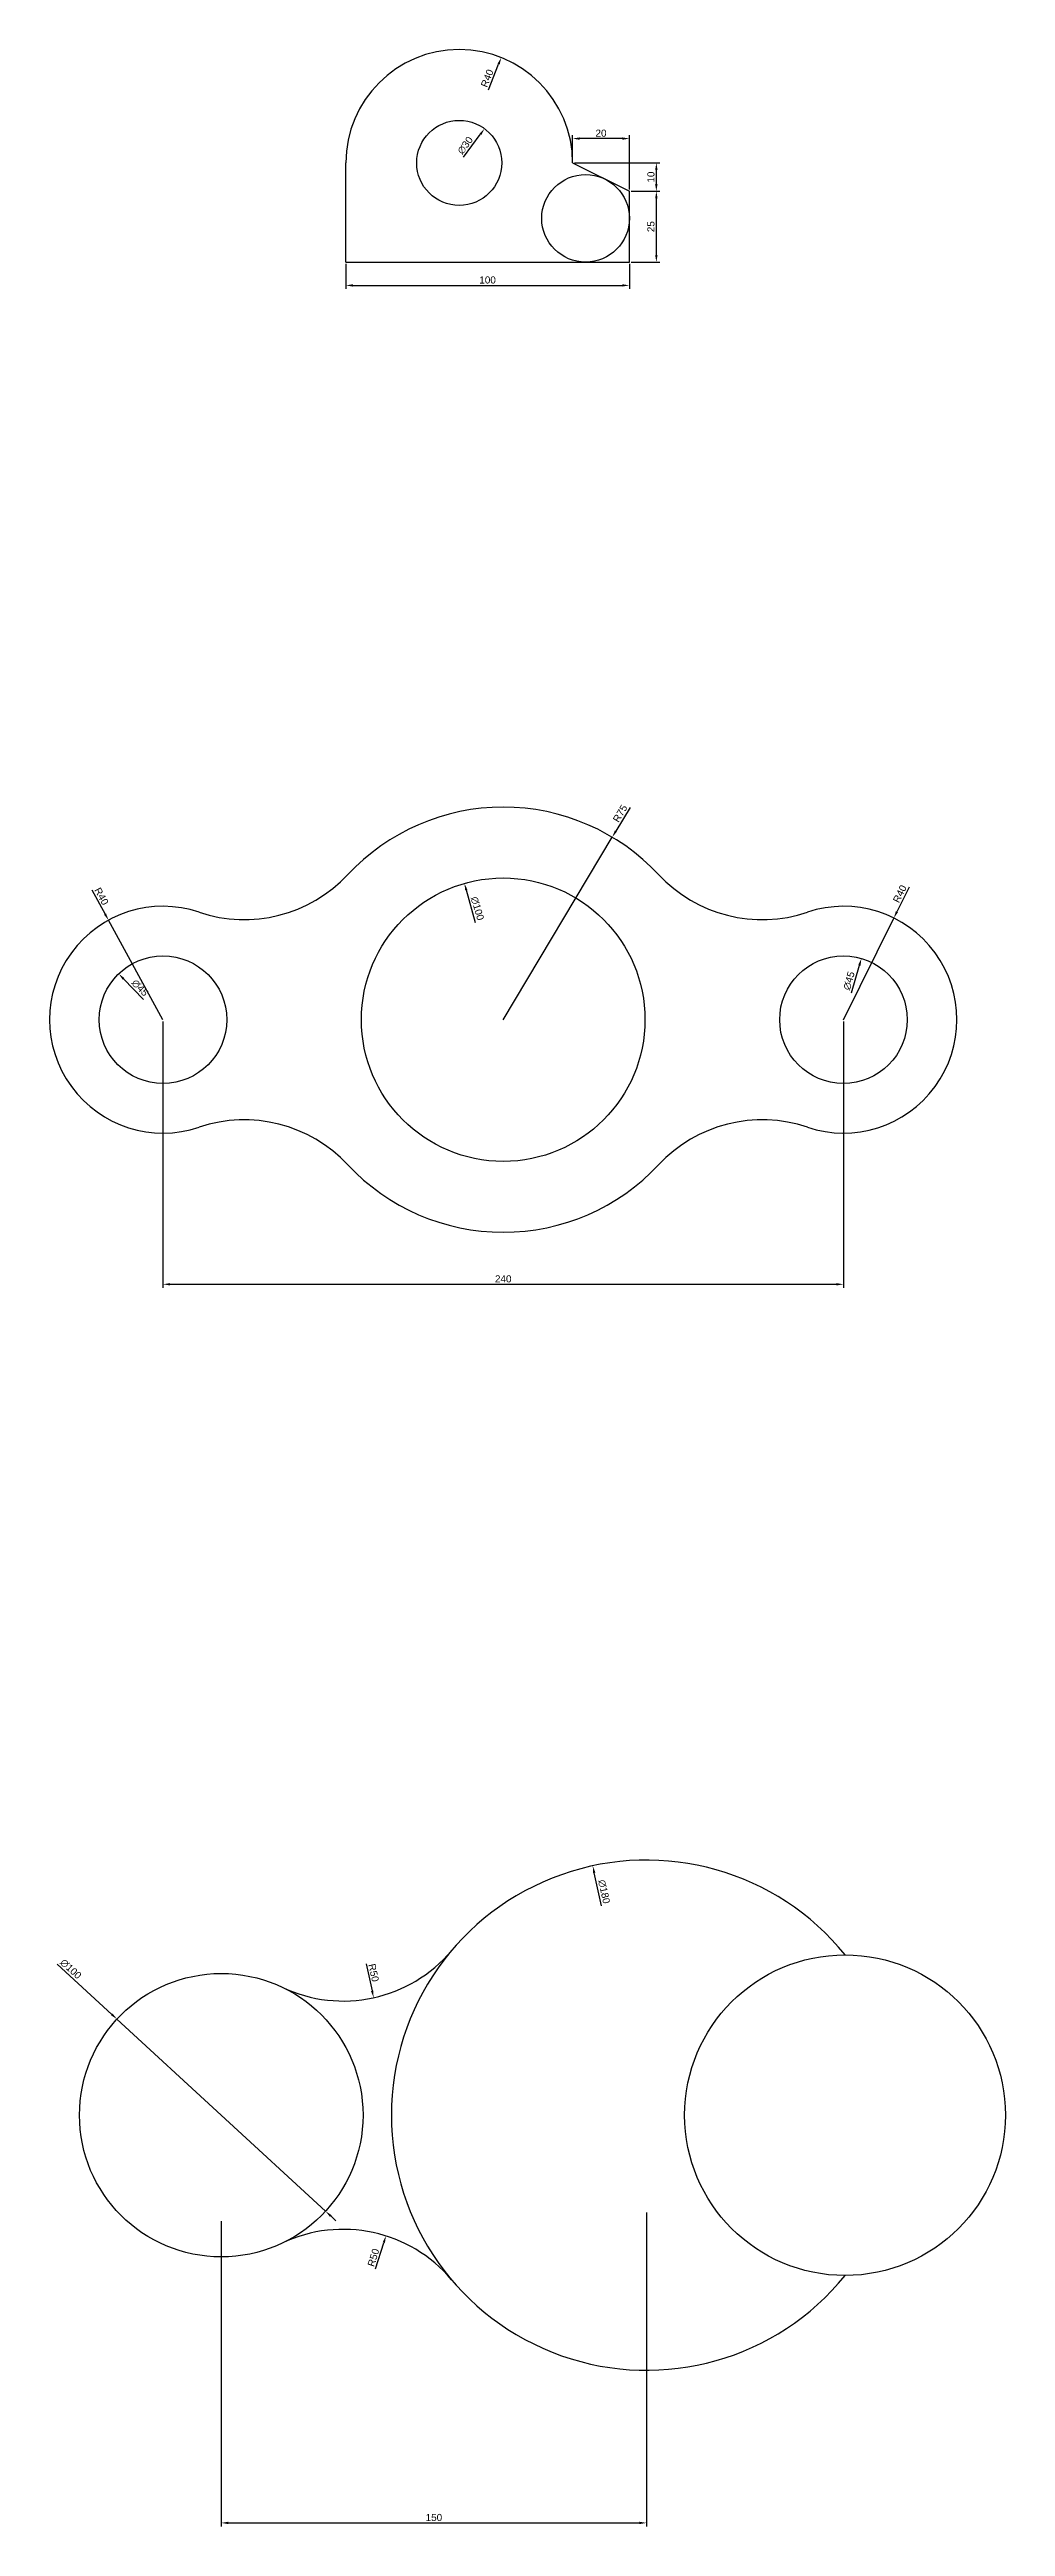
# Model space of a CAD drawing. Header units: millimetres. Extents: x 826 to 2271, y 487 to 1389.
# Drawn here: x 1934 to 2271, y 506 to 1380 of the extents above; entities that cross this region are included whole.
import ezdxf

# ---------------------------------------------------------------- set-up
doc = ezdxf.new("R2010")
doc.units = ezdxf.units.MM
doc.styles.get("Standard").update_dxf_attribs({"font": 'arial.ttf'})
doc.dimstyles.new('ISO-25', dxfattribs={"dimtxt": 2.5, "dimasz": 2.5, "dimexe": 1.25, "dimexo": 0.625, "dimtad": 1, "dimtxsty": 'Standard', "dimcen": 2.5, "dimadec": 0, "dimazin": 0, "dimtfac": 1, "dimtmove": 0, "dimatfit": 3, "dimfxl": 1, "dimarcsym": 0})

# ---------------------------------------------------------------- blocks, each defined once
blk = doc.blocks.new('*D25')
at = {"color": 0, "lineweight": -2, "transparency": 16777216}
for p, q in [((1936.97, 704.47), (1956.25, 686.71)), ((2031.64, 617.26), (1958.09, 685.01)), ((2033.48, 615.57), (2035.31, 613.87))]:
    blk.add_line(p, q, dxfattribs=at)
at = {"color": 0, "transparency": 16777216}
for points in [[(1956.53, 687.01), (1955.97, 686.4), (1958.09, 685.01)], [(2033.76, 615.87), (2033.19, 615.26), (2031.64, 617.26)]]:
    blk.add_solid(points, dxfattribs=at)
at = {"layer": 'Defpoints', "color": 0, "transparency": 16777216}
for p in [(1958.09, 685.01), (2031.64, 617.26)]:
    blk.add_point(p, dxfattribs=at)
at = {"color": 0, "transparency": 16777216, "insert": (1941.79, 702.7), "char_height": 2.5, "attachment_point": 5, "rotation": 317.34926}
blk.add_mtext('∅100', dxfattribs=at)
blk = doc.blocks.new('*D27')
at = {"color": 0, "lineweight": -2, "transparency": 16777216}
blk.add_line((2045.98, 704.52), (2048.07, 695.03), dxfattribs=at)
at = {"color": 0, "transparency": 16777216}
blk.add_solid([(2048.47, 695.12), (2047.66, 694.94), (2048.6, 692.59)], dxfattribs=at)
at = {"layer": 'Defpoints', "color": 0, "transparency": 16777216}
for p in [(2037.86, 741.42), (2048.6, 692.59)]:
    blk.add_point(p, dxfattribs=at)
at = {"color": 0, "transparency": 16777216, "insert": (2048.61, 701.4), "char_height": 2.5, "attachment_point": 5, "rotation": 282.40433}
blk.add_mtext('R50', dxfattribs=at)
blk = doc.blocks.new('*D28')
at = {"color": 0, "lineweight": -2, "transparency": 16777216}
blk.add_line((2049.26, 596.88), (2052.19, 606.14), dxfattribs=at)
at = {"color": 0, "transparency": 16777216}
blk.add_solid([(2051.79, 606.27), (2052.59, 606.01), (2052.94, 608.52)], dxfattribs=at)
at = {"layer": 'Defpoints', "color": 0, "transparency": 16777216}
for p in [(2052.94, 608.52), (2037.86, 560.85)]:
    blk.add_point(p, dxfattribs=at)
at = {"color": 0, "transparency": 16777216, "insert": (2048.53, 600.89), "char_height": 2.5, "attachment_point": 5, "rotation": 72.4447}
blk.add_mtext('R50', dxfattribs=at)
blk = doc.blocks.new('*D29')
at = {"color": 0, "lineweight": -2, "transparency": 16777216}
blk.add_line((2128.93, 724.95), (2126.4, 736.67), dxfattribs=at)
at = {"color": 0, "transparency": 16777216}
blk.add_solid([(2126.81, 736.75), (2126, 736.58), (2125.88, 739.11)], dxfattribs=at)
at = {"layer": 'Defpoints', "color": 0, "transparency": 16777216}
for p in [(2125.88, 739.11), (2163.85, 563.16)]:
    blk.add_point(p, dxfattribs=at)
at = {"color": 0, "transparency": 16777216, "insert": (2129.86, 730), "char_height": 2.5, "attachment_point": 5, "rotation": 282.17852}
blk.add_mtext('∅180', dxfattribs=at)
blk = doc.blocks.new('*D30')
at = {"color": 0, "lineweight": -2, "transparency": 16777216}
for p, q in [((1994.86, 613.76), (1994.86, 506.02)), ((2144.86, 616.78), (2144.86, 506.02)), ((1997.36, 507.27), (2142.36, 507.27))]:
    blk.add_line(p, q, dxfattribs=at)
at = {"color": 0, "transparency": 16777216}
for points in [[(1997.36, 507.69), (1997.36, 506.86), (1994.86, 507.27)], [(2142.36, 507.69), (2142.36, 506.86), (2144.86, 507.27)]]:
    blk.add_solid(points, dxfattribs=at)
at = {"layer": 'Defpoints', "color": 0, "transparency": 16777216}
for p in [(1994.86, 614.39), (2144.86, 617.4), (2144.86, 507.27)]:
    blk.add_point(p, dxfattribs=at)
at = {"color": 0, "transparency": 16777216, "insert": (2069.86, 509.18), "char_height": 2.5, "attachment_point": 5}
blk.add_mtext('150', dxfattribs=at)
blk = doc.blocks.new('*D45')
at = {"color": 0, "lineweight": -2, "transparency": 16777216}
for p, q in [((2038.79, 1304.31), (2038.79, 1295.47)), ((2138.79, 1304.31), (2138.79, 1295.47)), ((2041.29, 1296.72), (2136.29, 1296.72))]:
    blk.add_line(p, q, dxfattribs=at)
at = {"color": 0, "transparency": 16777216}
for points in [[(2041.29, 1297.14), (2041.29, 1296.3), (2038.79, 1296.72)], [(2136.29, 1297.14), (2136.29, 1296.3), (2138.79, 1296.72)]]:
    blk.add_solid(points, dxfattribs=at)
at = {"layer": 'Defpoints', "color": 0, "transparency": 16777216}
for p in [(2038.79, 1304.94), (2138.79, 1304.94), (2138.79, 1296.72)]:
    blk.add_point(p, dxfattribs=at)
at = {"color": 0, "transparency": 16777216, "insert": (2088.79, 1298.62), "char_height": 2.5, "attachment_point": 5}
blk.add_mtext('100', dxfattribs=at)
blk = doc.blocks.new('*D46')
at = {"color": 0, "lineweight": -2, "transparency": 16777216}
for p, q in [((2139.42, 1329.94), (2149.56, 1329.94)), ((2148.31, 1307.44), (2148.31, 1327.44)), ((2139.42, 1304.94), (2149.56, 1304.94))]:
    blk.add_line(p, q, dxfattribs=at)
at = {"color": 0, "transparency": 16777216}
for points in [[(2147.89, 1327.44), (2148.73, 1327.44), (2148.31, 1329.94)], [(2147.89, 1307.44), (2148.73, 1307.44), (2148.31, 1304.94)]]:
    blk.add_solid(points, dxfattribs=at)
at = {"layer": 'Defpoints', "color": 0, "transparency": 16777216}
for p in [(2138.79, 1329.94), (2148.31, 1329.94), (2138.79, 1304.94)]:
    blk.add_point(p, dxfattribs=at)
at = {"color": 0, "transparency": 16777216, "insert": (2146.41, 1317.44), "char_height": 2.5, "attachment_point": 5, "rotation": 90}
blk.add_mtext('25', dxfattribs=at)
blk = doc.blocks.new('*D47')
at = {"color": 0, "lineweight": -2, "transparency": 16777216}
for p, q in [((2119.42, 1339.94), (2149.56, 1339.94)), ((2148.31, 1332.44), (2148.31, 1337.44)), ((2139.42, 1329.94), (2149.56, 1329.94))]:
    blk.add_line(p, q, dxfattribs=at)
at = {"color": 0, "transparency": 16777216}
for points in [[(2147.89, 1337.44), (2148.73, 1337.44), (2148.31, 1339.94)], [(2147.89, 1332.44), (2148.73, 1332.44), (2148.31, 1329.94)]]:
    blk.add_solid(points, dxfattribs=at)
at = {"layer": 'Defpoints', "color": 0, "transparency": 16777216}
for p in [(2118.79, 1339.94), (2148.31, 1339.94), (2138.79, 1329.94)]:
    blk.add_point(p, dxfattribs=at)
at = {"color": 0, "transparency": 16777216, "insert": (2146.41, 1334.94), "char_height": 2.5, "attachment_point": 5, "rotation": 90}
blk.add_mtext('10', dxfattribs=at)
blk = doc.blocks.new('*D44')
at = {"color": 0, "lineweight": -2, "transparency": 16777216}
for p, q in [((2118.79, 1340.56), (2118.79, 1349.77)), ((2136.29, 1348.52), (2121.29, 1348.52)), ((2138.79, 1330.56), (2138.79, 1349.77))]:
    blk.add_line(p, q, dxfattribs=at)
at = {"color": 0, "transparency": 16777216}
for points in [[(2121.29, 1348.94), (2121.29, 1348.1), (2118.79, 1348.52)], [(2136.29, 1348.94), (2136.29, 1348.1), (2138.79, 1348.52)]]:
    blk.add_solid(points, dxfattribs=at)
at = {"layer": 'Defpoints', "color": 0, "transparency": 16777216}
for p in [(2118.79, 1348.52), (2118.79, 1339.94), (2138.79, 1329.94)]:
    blk.add_point(p, dxfattribs=at)
at = {"color": 0, "transparency": 16777216, "insert": (2128.79, 1350.42), "char_height": 2.5, "attachment_point": 5}
blk.add_mtext('20', dxfattribs=at)
blk = doc.blocks.new('*D48')
at = {"color": 0, "lineweight": -2, "transparency": 16777216}
blk.add_line((2089.08, 1365.75), (2092.68, 1374.77), dxfattribs=at)
at = {"color": 0, "transparency": 16777216}
blk.add_solid([(2092.29, 1374.93), (2093.06, 1374.62), (2093.6, 1377.1)], dxfattribs=at)
at = {"layer": 'Defpoints', "color": 0, "transparency": 16777216}
for p in [(2093.6, 1377.1), (2078.79, 1339.94)]:
    blk.add_point(p, dxfattribs=at)
at = {"color": 0, "transparency": 16777216, "insert": (2088.65, 1369.8), "char_height": 2.5, "attachment_point": 5, "rotation": 68.27333}
blk.add_mtext('R40', dxfattribs=at)
blk = doc.blocks.new('*D49')
at = {"color": 0, "lineweight": -2, "transparency": 16777216}
blk.add_line((2080.26, 1341.91), (2086.23, 1349.99), dxfattribs=at)
at = {"color": 0, "transparency": 16777216}
blk.add_solid([(2085.89, 1350.24), (2086.56, 1349.74), (2087.71, 1352)], dxfattribs=at)
at = {"layer": 'Defpoints', "color": 0, "transparency": 16777216}
for p in [(2087.71, 1352), (2069.87, 1327.88)]:
    blk.add_point(p, dxfattribs=at)
at = {"color": 0, "transparency": 16777216, "insert": (2080.91, 1346.12), "char_height": 2.5, "attachment_point": 5, "rotation": 53.51213}
blk.add_mtext('∅30', dxfattribs=at)
blk = doc.blocks.new('*D50')
at = {"color": 0, "lineweight": -2, "transparency": 16777216}
blk.add_line((1967.41, 1044.79), (1960.42, 1052.04), dxfattribs=at)
at = {"color": 0, "transparency": 16777216}
blk.add_solid([(1960.72, 1052.33), (1960.12, 1051.75), (1958.69, 1053.84)], dxfattribs=at)
at = {"layer": 'Defpoints', "color": 0, "transparency": 16777216}
for p in [(1958.69, 1053.84), (1989.93, 1021.45)]:
    blk.add_point(p, dxfattribs=at)
at = {"color": 0, "transparency": 16777216, "insert": (1966.2, 1048.88), "char_height": 2.5, "attachment_point": 5, "rotation": 313.96604}
blk.add_mtext('∅45', dxfattribs=at)
blk = doc.blocks.new('*D51')
at = {"color": 0, "lineweight": -2, "transparency": 16777216}
for p, q in [((1949.22, 1083.44), (1953.89, 1074.92)), ((1974.31, 1037.64), (1955.09, 1072.73))]:
    blk.add_line(p, q, dxfattribs=at)
at = {"color": 0, "transparency": 16777216}
blk.add_solid([(1954.25, 1075.12), (1953.52, 1074.72), (1955.09, 1072.73)], dxfattribs=at)
at = {"layer": 'Defpoints', "color": 0, "transparency": 16777216}
for p in [(1955.09, 1072.73), (1974.31, 1037.64)]:
    blk.add_point(p, dxfattribs=at)
at = {"color": 0, "transparency": 16777216, "insert": (1952.62, 1081.19), "char_height": 2.5, "attachment_point": 5, "rotation": 298.71443}
blk.add_mtext('R40', dxfattribs=at)
blk = doc.blocks.new('*D53')
at = {"color": 0, "lineweight": -2, "transparency": 16777216}
blk.add_line((2084.58, 1071.8), (2081.3, 1083.33), dxfattribs=at)
at = {"color": 0, "transparency": 16777216}
blk.add_solid([(2081.7, 1083.44), (2080.9, 1083.22), (2080.62, 1085.73)], dxfattribs=at)
at = {"layer": 'Defpoints', "color": 0, "transparency": 16777216}
for p in [(2080.62, 1085.73), (2107.99, 989.55)]:
    blk.add_point(p, dxfattribs=at)
at = {"color": 0, "transparency": 16777216, "insert": (2085.18, 1076.9), "char_height": 2.5, "attachment_point": 5, "rotation": 285.88764}
blk.add_mtext('∅100', dxfattribs=at)
blk = doc.blocks.new('*D54')
at = {"color": 0, "lineweight": -2, "transparency": 16777216}
blk.add_line((2217.1, 1047.17), (2219.93, 1056.84), dxfattribs=at)
at = {"color": 0, "transparency": 16777216}
blk.add_solid([(2219.53, 1056.96), (2220.33, 1056.72), (2220.63, 1059.24)], dxfattribs=at)
at = {"layer": 'Defpoints', "color": 0, "transparency": 16777216}
for p in [(2220.63, 1059.24), (2207.98, 1016.05)]:
    blk.add_point(p, dxfattribs=at)
at = {"color": 0, "transparency": 16777216, "insert": (2216.27, 1051.36), "char_height": 2.5, "attachment_point": 5, "rotation": 73.67611}
blk.add_mtext('∅45', dxfattribs=at)
blk = doc.blocks.new('*D55')
at = {"color": 0, "lineweight": -2, "transparency": 16777216}
for p, q in [((2237.48, 1084.44), (2233.17, 1075.73)), ((2214.31, 1037.64), (2232.06, 1073.49))]:
    blk.add_line(p, q, dxfattribs=at)
at = {"color": 0, "transparency": 16777216}
blk.add_solid([(2232.79, 1075.92), (2233.54, 1075.55), (2232.06, 1073.49)], dxfattribs=at)
at = {"layer": 'Defpoints', "color": 0, "transparency": 16777216}
for p in [(2232.06, 1073.49), (2214.31, 1037.64)]:
    blk.add_point(p, dxfattribs=at)
at = {"color": 0, "transparency": 16777216, "insert": (2234.17, 1082.05), "char_height": 2.5, "attachment_point": 5, "rotation": 63.65586}
blk.add_mtext('R40', dxfattribs=at)
blk = doc.blocks.new('*D56')
at = {"color": 0, "lineweight": -2, "transparency": 16777216}
for p, q in [((2139.03, 1112.55), (2134.03, 1104.19)), ((2094.31, 1037.64), (2132.75, 1102.04))]:
    blk.add_line(p, q, dxfattribs=at)
at = {"color": 0, "transparency": 16777216}
blk.add_solid([(2133.68, 1104.4), (2134.39, 1103.97), (2132.75, 1102.04)], dxfattribs=at)
at = {"layer": 'Defpoints', "color": 0, "transparency": 16777216}
for p in [(2132.75, 1102.04), (2094.31, 1037.64)]:
    blk.add_point(p, dxfattribs=at)
at = {"color": 0, "transparency": 16777216, "insert": (2135.54, 1110.41), "char_height": 2.5, "attachment_point": 5, "rotation": 59.16072}
blk.add_mtext('R75', dxfattribs=at)
blk = doc.blocks.new('*D57')
at = {"color": 0, "lineweight": -2, "transparency": 16777216}
for p, q in [((1974.31, 1037.02), (1974.31, 943.04)), ((2214.31, 1037.02), (2214.31, 943.04)), ((1976.81, 944.29), (2211.81, 944.29))]:
    blk.add_line(p, q, dxfattribs=at)
at = {"color": 0, "transparency": 16777216}
for points in [[(1976.81, 944.71), (1976.81, 943.87), (1974.31, 944.29)], [(2211.81, 944.71), (2211.81, 943.87), (2214.31, 944.29)]]:
    blk.add_solid(points, dxfattribs=at)
at = {"layer": 'Defpoints', "color": 0, "transparency": 16777216}
for p in [(1974.31, 1037.64), (2214.31, 1037.64), (2214.31, 944.29)]:
    blk.add_point(p, dxfattribs=at)
at = {"color": 0, "transparency": 16777216, "insert": (2094.31, 946.19), "char_height": 2.5, "attachment_point": 5}
blk.add_mtext('240', dxfattribs=at)

msp = doc.modelspace()

# ---------------------------------------------------------------- linework, layer by layer
for p, q in [((2038.794, 1304.939), (2038.794, 1339.939)), ((2118.794, 1339.939), (2138.794, 1329.939)), ((2138.794, 1304.939), (2138.794, 1329.939)), ((2038.794, 1304.939), (2138.794, 1304.939))]:
    msp.add_line(p, q)
for centre, radius in [((2078.794, 1339.939), 15), ((2123.343, 1320.389), 15.451), ((2094.306, 1037.645), 50), ((1974.306, 1037.645), 22.5), ((2214.306, 1037.645), 22.5), ((1994.862, 651.135), 50), ((2214.862, 651.135), 56.569)]:
    msp.add_circle(centre, radius)
for centre, radius, start, end in [((2078.794, 1339.939), 40, 0, 180), ((2094.306, 1037.645), 75, 43.043699, 136.956301), ((2002.952, 1122.964), 50, 251.440636, 316.956301), ((2185.66, 1122.964), 50, 223.043699, 288.559364), ((1974.306, 1037.645), 40, 71.440636, 288.559364), ((2214.306, 1037.645), 40, 251.440636, 108.559364), ((2002.952, 952.325), 50, 43.043699, 108.559364), ((2185.66, 952.325), 50, 71.440636, 136.956301), ((2094.306, 1037.645), 75, 223.043699, 316.956301), ((2144.862, 651.135), 90, 38.942441, 321.057559), ((2037.862, 741.418), 50, 244.53244, 319.843488), ((2037.862, 560.853), 50, 40.156512, 115.46756)]:
    msp.add_arc(centre, radius, start, end)

# ---------------------------------------------------------------- dimensions: what is measured, and where the dimension line sits
at = {"color": 2}
for center, mpoint, picture, middle in [((2078.794, 1339.939), (2093.602, 1377.097), '*D48', (2090.415, 1369.101)), ((2037.862, 741.418), (2048.602, 692.586), '*D27', (2046.753, 700.992)), ((2037.862, 560.853), (2052.943, 608.524), '*D28', (2050.347, 600.317))]:
    dim = msp.add_radius_dim(center=center, mpoint=mpoint, dimstyle='ISO-25', dxfattribs=at)
    dim.commit()
    dim.dimension.update_dxf_attribs({"geometry": picture, "text_midpoint": middle, "dimtype": 164})
for p1, p2, picture, middle in [((2069.875, 1327.879), (2087.714, 1351.998), '*D49', (2082.498, 1344.946)), ((2107.994, 989.554), (2080.618, 1085.735), '*D53', (2083.285, 1076.364)), ((2207.982, 1016.052), (2220.63, 1059.237), '*D54', (2218.161, 1050.807)), ((1989.926, 1021.45), (1958.686, 1053.839), '*D50', (1964.785, 1047.516)), ((2163.848, 563.161), (2125.875, 739.11), '*D29', (2127.931, 729.587)), ((2031.637, 617.259), (1958.087, 685.012), '*D25', (1940.454, 701.254))]:
    dim = msp.add_diameter_dim_2p(p1=p1, p2=p2, dimstyle='ISO-25', dxfattribs=at)
    dim.commit()
    dim.dimension.update_dxf_attribs({"geometry": picture, "text_midpoint": middle, "dimtype": 163})
for base, p1, p2, picture, middle in [((2118.794, 1348.52), (2138.794, 1329.939), (2118.794, 1339.939), '*D44', (2128.794, 1350.421)), ((2138.794, 1296.719), (2038.794, 1304.939), (2138.794, 1304.939), '*D45', (2088.794, 1298.62)), ((2214.306, 944.291), (1974.306, 1037.645), (2214.306, 1037.645), '*D57', (2094.306, 946.193)), ((2144.862, 507.274), (1994.862, 614.386), (2144.862, 617.403), '*D30', (2069.862, 509.175))]:
    dim = msp.add_linear_dim(base=base, p1=p1, p2=p2, dimstyle='ISO-25', dxfattribs=at)
    dim.commit()
    dim.dimension.update_dxf_attribs({"geometry": picture, "text_midpoint": middle})
for base, p1, p2, picture, middle in [((2148.309, 1339.939), (2138.794, 1329.939), (2118.794, 1339.939), '*D47', (2146.407, 1334.939)), ((2148.309, 1329.939), (2138.794, 1304.939), (2138.794, 1329.939), '*D46', (2146.407, 1317.439))]:
    dim = msp.add_linear_dim(base=base, p1=p1, p2=p2, angle=90, dimstyle='ISO-25', dxfattribs=at)
    dim.commit()
    dim.dimension.update_dxf_attribs({"geometry": picture, "text_midpoint": middle})
for center, mpoint, picture, middle in [((2094.306, 1037.645), (2132.753, 1102.04), '*D56', (2135.545, 1110.415)), ((1974.306, 1037.645), (1955.088, 1072.726), '*D51', (1952.62, 1081.188)), ((2214.306, 1037.645), (2232.056, 1073.49), '*D55', (2234.172, 1082.048))]:
    dim = msp.add_radius_dim(center=center, mpoint=mpoint, dimstyle='ISO-25', dxfattribs=at)
    dim.commit()
    dim.dimension.update_dxf_attribs({"geometry": picture, "text_midpoint": middle})

doc.saveas('drawing.dxf')
